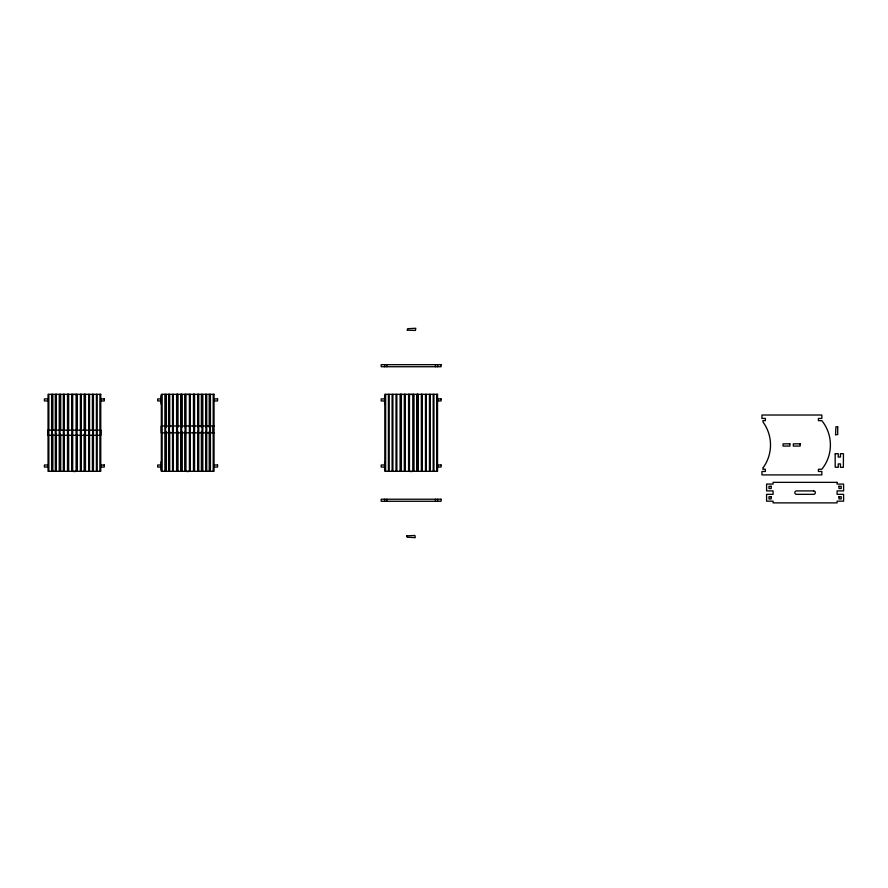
<?xml version="1.0" encoding="UTF-8"?>
<svg xmlns="http://www.w3.org/2000/svg" width="888" height="888" viewBox="0 0 888 888"><rect width="100%" height="100%" fill="white"/><g stroke="black" fill="none" stroke-linecap="round" stroke-linejoin="round"><path stroke-width="1.33" d="M406.726 535.975L407.159 537.218L415.273 537.651L414.907 535.475L406.726 535.853M407.248 330.014L407.681 328.693L415.795 328.271L415.429 330.436L407.27 330.147M837.706 426.873L835.963 426.728L835.519 434.909L837.695 434.543L837.717 426.806M73.404 394.494L75.458 394.494M186.691 394.494L188.744 394.494M410.189 394.494L412.243 394.494M384.615 398.901L381.185 398.901L381.185 400.954L384.615 400.954M161.117 400.954L157.687 400.954L157.687 398.901L161.117 398.901L161.117 404.029M214.119 425.985L161.25 425.985L161.25 432.822L214.119 432.822M384.615 465.001L381.185 465.001L381.185 467.055L384.615 467.055M161.117 467.055L157.687 467.055L157.687 465.001L161.117 465.001L161.117 470.118M73.404 471.506L75.458 471.506M186.691 471.506L188.744 471.506M410.189 471.506L412.243 471.506M437.662 364.679L437.662 366.733M437.662 499.223L437.662 501.276M436.685 394.328L436.685 471.328M435.442 364.679L435.442 366.733M435.442 499.223L435.442 501.276M433.932 394.328L433.932 471.328M433.189 394.328L433.189 471.328M430.236 394.328L430.236 471.328M429.448 394.328L429.448 471.328M426.318 394.328L426.318 471.328M425.485 394.328L425.496 471.328M422.244 394.328L422.244 471.328M421.611 394.328L421.611 471.328M421.4 394.328L421.4 471.328M418.048 394.328L418.048 471.328M417.615 394.328L417.615 471.328M417.182 394.328L417.182 471.328M416.96 394.328L416.96 471.328M413.775 394.328L413.775 471.328M413.564 394.328L413.564 471.328M412.898 394.328L412.898 471.328M409.468 394.328L409.468 471.328M408.802 394.328L408.802 471.328M408.58 394.328L408.58 471.328M405.183 394.328L405.183 471.328M404.728 394.328L404.728 471.328M404.306 394.328L404.306 471.328M401.387 394.328L401.387 471.328M400.954 394.328L400.954 471.328M400.732 394.328L400.732 471.328M400.1 394.328L400.1 471.328M396.847 394.328L396.858 471.328M396.015 394.328L396.015 471.328M392.896 394.328L392.896 471.328M392.108 394.328L392.108 471.328M389.144 394.328L389.144 471.328M388.4 394.328L388.4 471.328M386.835 364.679L386.835 366.733M386.835 499.223L386.835 501.276M385.647 394.328L385.647 471.328M384.615 364.679L384.615 366.733M384.615 395.671L384.615 404.029M384.615 461.76L384.615 470.118M384.615 499.223L384.615 501.276M213.253 425.985L213.253 432.822M213.187 394.328L213.187 471.328M210.434 394.328L210.434 471.328M209.69 394.328L209.69 471.328M209.213 394.328L209.213 427.328M209.213 431.457L209.213 471.328M206.738 394.328L206.738 471.328M205.949 394.328L205.949 471.328M205.705 394.328L205.705 427.328M205.705 431.457L205.705 471.328M202.819 394.328L202.819 471.328M201.987 394.328L201.987 471.328M201.365 394.328L201.365 427.328M201.365 431.457L201.365 471.328M198.746 394.328L198.746 471.328M198.113 394.328L198.113 427.328M198.113 431.457L198.113 471.328M197.902 394.328L197.902 471.328M194.55 394.328L194.55 471.328M194.117 394.328L194.117 427.328M194.117 431.457L194.117 471.328M193.684 394.328L193.684 471.328M193.462 394.328L193.462 427.328M193.462 431.457L193.462 471.328M190.276 394.328L190.276 471.328M190.065 394.328L190.065 427.328M190.065 431.457L190.065 471.328M189.399 394.328L189.399 471.328M185.969 394.328L185.969 471.328M185.303 394.328L185.303 427.328M185.303 431.457L185.303 471.328M185.081 394.328L185.081 471.328M181.896 394.328L181.896 427.328M181.896 431.457L181.896 471.328M181.685 394.328L181.685 471.328M181.23 394.328L181.23 427.328M181.23 431.457L181.23 471.328M180.808 394.328L180.808 471.328M177.889 394.328L177.889 427.328M177.889 431.457L177.889 471.328M177.456 394.328L177.456 471.328M177.234 394.328L177.234 427.328M177.234 431.457L177.234 471.328M176.601 394.328L176.601 471.328M173.36 394.328L173.36 471.328M172.516 394.328L172.516 471.328M169.641 394.328L169.641 427.328M169.641 431.457L169.641 471.328M169.397 394.328L169.397 471.328M168.609 394.328L168.609 471.328M166.123 394.328L166.123 427.328M166.123 431.457L166.123 471.328M165.645 394.328L165.645 471.328M164.902 394.328L164.902 471.328M162.149 394.328L162.149 471.328M161.117 395.671L161.117 398.734M161.117 461.76L161.117 464.824M99.9 394.328L99.9 471.328M97.136 394.328L97.136 471.328M96.404 394.328L96.404 471.328M93.44 394.328L93.44 471.328M92.663 394.328L92.663 471.328M92.408 394.328L92.408 430.081M92.408 434.199L92.408 471.328M89.533 394.328L89.533 471.328M88.7 394.328L88.7 471.328M85.459 394.328L85.459 471.328M84.826 394.328L84.826 430.081M84.826 434.199L84.826 471.328M84.604 394.328L84.604 471.328M84.182 394.328L84.182 430.081M84.182 434.199L84.182 471.328M81.263 394.328L81.263 471.328M80.83 394.328L80.83 430.081M80.83 434.199L80.83 471.328M80.386 394.328L80.386 471.328M76.99 394.328L76.99 471.328M76.768 394.328L76.768 430.081M76.768 434.199L76.768 471.328M76.102 394.328L76.102 471.328M72.683 394.328L72.683 471.328M72.017 394.328L72.017 430.081M72.017 434.199L72.017 471.328M71.795 394.328L71.795 471.328M68.609 394.328L68.609 430.081M68.609 434.199L68.609 471.328M68.387 394.328L68.387 471.328M67.943 394.328L67.943 430.081M67.943 434.199L67.943 471.328M67.51 394.328L67.51 471.328M64.169 394.328L64.169 471.328M63.947 394.328L63.947 430.081M63.947 434.199L63.947 471.328M63.314 394.328L63.314 471.328M60.695 394.328L60.695 430.081M60.695 434.199L60.695 471.328M60.073 430.081L60.073 394.328L60.062 471.328L60.073 434.199M59.23 394.328L59.23 471.328M56.355 394.328L56.355 430.081M56.355 434.199L56.355 471.328M56.111 394.328L56.111 471.328M55.311 394.328L55.311 471.328M52.825 394.328L52.825 430.081M52.825 434.199L52.825 471.328M52.359 394.328L52.359 471.328M51.615 394.328L51.615 471.328M48.851 394.328L48.851 471.328M838.982 496.725L838.982 498.956L841.202 498.956L841.214 496.725L838.982 496.725M838.982 486.291L838.971 488.511L841.191 488.511L841.202 486.291L838.982 486.291M835.164 453.89L835.197 467.166L838.239 467.332L838.239 463.913L840.459 463.913L840.459 467.332L843.367 467.288L843.445 453.746L840.459 453.646L840.459 457.065L838.239 457.065L838.239 453.646L835.197 453.812M763.269 467.521L762.803 469.264L765.367 469.264L765.367 471.484L761.948 471.484L761.948 474.914L821.844 474.914L821.844 471.484L818.414 471.484L818.414 469.264L821.844 469.264A38.783 38.783 0 0 0 821.844 420.657L818.414 420.657L818.414 418.437L821.844 418.437L821.844 415.018L761.948 415.018L761.948 418.437L765.367 418.437L765.367 420.657L762.803 420.657L763.269 422.399A38.783 38.783 0 0 1 763.269 467.521M441.081 364.679L381.185 364.679L381.185 366.733L441.081 366.733L441.081 364.679M100.755 394.328L48.041 394.328L48.041 471.328L100.755 471.328L100.755 394.328M214.041 394.328L161.327 394.328L161.327 471.328L214.041 471.328L214.041 394.328M437.54 394.328L384.826 394.328L384.826 471.328L437.54 471.328L437.54 394.328M47.819 398.901L44.4 398.901L44.4 400.954L47.819 400.954L47.819 398.901M104.296 398.901L100.877 398.901L100.877 400.954L104.296 400.954L104.296 398.901M217.582 398.901L214.163 398.901L214.163 400.954L217.582 400.954L217.582 398.901M441.081 398.901L437.662 398.901L437.662 400.954L441.081 400.954L441.081 398.901M100.832 430.181L47.952 430.181L47.952 435.32L100.832 435.32L100.832 430.181M789.898 443.845L783.05 443.845L783.05 446.076L789.898 446.076L789.898 443.845M800.166 443.845L793.328 443.845L793.328 446.076L800.166 446.076L800.166 443.845M47.819 465.001L44.4 465.001L44.4 467.055L47.819 467.055L47.819 465.001M104.296 465.001L100.877 465.001L100.877 467.055L104.296 467.055L104.296 465.001M217.582 465.001L214.163 465.001L214.163 467.055L217.582 467.055L217.582 465.001M441.081 465.001L437.662 465.001L437.662 467.055L441.081 467.055L441.081 465.001M837.095 482.351L773.093 482.351L773.093 484.071L766.588 484.071L766.588 490.909L773.093 490.909L773.093 494.339L766.588 494.339L766.588 501.176L773.093 501.176L773.093 502.886L837.095 502.886L837.095 501.176L843.6 501.176L843.6 494.339L837.095 494.339L837.095 490.909L843.6 490.909L843.6 484.071L837.095 484.071L837.095 482.351M771.206 486.291L768.986 486.291L768.986 488.511L771.206 488.511L771.206 486.291M813.652 490.909L796.536 490.909A1.709 1.709 0 0 0 794.827 492.618A1.709 1.709 0 0 0 796.536 494.339L813.652 494.339A1.709 1.709 0 0 0 815.362 492.618A1.709 1.709 0 0 0 813.652 490.909M771.206 496.725L768.986 496.725L768.986 498.956L771.206 498.956L771.206 496.725M441.081 499.223L381.185 499.223L381.185 501.276L441.081 501.276L441.081 499.223"/></g></svg>
